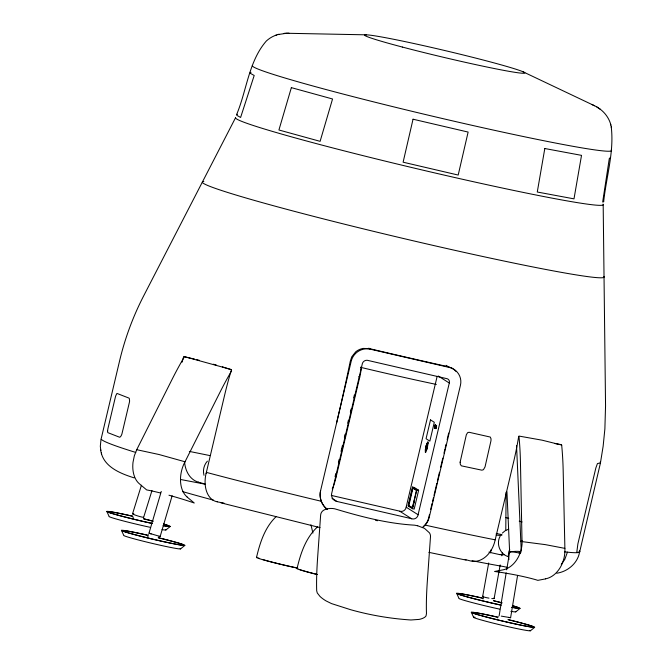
<?xml version="1.0" encoding="UTF-8"?>
<svg xmlns="http://www.w3.org/2000/svg" width="664" height="664" viewBox="0 0 664 664"><rect width="100%" height="100%" fill="white"/><g stroke="black" fill="none" stroke-linecap="round" stroke-linejoin="round"><path stroke-width="1" d="M505.777 530.37L506.101 492.248M425.865 449.677C426.346 451.512 428.197 444.15 427.267 444.009M435.36 425.06L434.455 428.338L435.186 424.952M435.169 427.931C435.211 429.981 436.688 423.922 435.767 425.383M133.041 518.476L133.165 517.065M147.682 537.392L148.354 534.611M434.613 427.06L434.58 427.94M610.174 157.385L610.324 158.107L609.32 158.439L602.671 202.039L603.659 201.715C606.265 176.906 614.258 152.056 611.245 126.924M425.931 449.047L426.753 443.652L425.234 450.225L426.114 448.308L425.973 445.594L426.637 445.751L426.595 444.897M518.642 436.663L518.136 439.734A282.856 211.982 -79.4 0 1 513.504 462.418L494.946 540.903A26.037 19.513 -79.4 0 1 470.095 560.839L465.14 559.536M499.129 615.827L506.192 572.883M506.698 569.82L509.736 551.419L520.036 553.087M508.425 617.412L510.608 617.719L517.522 575.821M422.395 527.54A16.451 16.318 -57.6 0 0 429.135 517.696L460.451 385.228A14.832 14.716 -57.6 0 0 449.503 367.482L370.504 349.231A16.152 16.027 -57.6 0 0 351.165 361.332L320.604 490.613C318.936 497.419 321.633 505.03 327.211 509.271M100.994 439.526L100.314 446.258L100.828 450.59M449.296 383.028L449.428 382.223A3.37 3.337 -57.6 0 0 447.287 378.762L367.267 360.286A4.689 4.648 -57.6 0 0 362.436 363.308L331.543 494.066A6.947 6.897 -57.6 0 0 335.959 501.22L412.709 518.974A4.988 4.947 -57.6 0 0 417.847 515.762L449.296 383.028L438.207 375.998M482.67 596.438L488.687 562.997M490.513 552.871L491.061 549.825M494.165 598.355L500.183 564.915M501.826 555.801L502.374 552.755M600.364 463.331L579.672 551.909L576.775 552.481L577.871 543.949L595.84 467.979L597.442 463.563L600.447 462.908L603.144 446.2L604.879 428.927L605.551 405.795L603.178 204.844M435.285 425.674L435.119 426.479M435.219 427.541L435.526 426.163M434.688 426.67L434.986 425.483M206.114 473.44L224.664 394.964A282.856 186.891 -74.6 0 1 230.599 372.579L231.504 369.599L183.745 356.443L182.849 359.398A282.856 186.891 -74.6 0 0 182.044 362.204M256.495 557.511C259.973 542.737 264.812 527.432 276.108 516.642M297.024 568.674C300.543 553.386 305.797 537.674 317.658 526.726M335.793 473.598L335.079 476.619L336.15 476.868L359.755 377.036A9.437 1.129 -77 0 0 361.1 367.698L360.909 367.217M338.416 462.501L339.13 459.48M341.039 451.412L342.466 445.361M344.375 437.294L345.089 434.273M347.712 423.175L348.426 420.154M350.335 412.087L351.048 409.057M353.671 397.968L354.385 394.939M331.278 495.41L400.774 511.396A4.988 4.947 -57.6 0 0 405.911 508.184L437.119 376.463M412.527 487.085L408.069 505.943L412.394 508.69L414.187 509.105L418.644 490.248L414.319 487.5L412.527 487.085L416.851 489.833L418.644 490.248M408.443 505.445L412.717 507.993L408.443 505.445L412.601 487.874L416.868 490.422M408.841 505.536L412.991 487.965M412.319 507.902L416.477 490.331L412.601 487.874M412.394 508.69L416.851 489.833M412.95 507.014L414.56 500.183M429.492 514.459L428.778 517.472A16.019 14.932 -70.5 0 1 427.267 521.497M430.679 509.429L432.106 503.395M432.579 501.386L433.534 497.361M434.007 495.352L436.862 483.284M437.335 481.276L439.477 472.228M440.664 467.199L442.797 458.152M443.992 453.122L444.938 449.105M567.446 552.141L564.749 559.528L561.246 564.334M151.16 533.964L148.993 533.175L161.261 491.451M159.045 536.255L160.157 536.504L172.134 495.767M579.381 553.129C577.024 563.819 567.396 571.629 556.781 573.231M132.551 513.811L141.424 485.259M143.714 517.131L151.973 490.547M251.033 72.301L250.179 72.584L250.32 73.314L254.196 75.48L240.609 117.462L236.757 115.295L236.608 114.557C246.751 90.611 248.676 61.154 266.397 40.944C269.31 38.321 272.721 36.238 276.456 35.043M426.047 446.955L428.097 442.921M500.116 536.246C495.842 543.816 500.116 554.564 508.607 556.731M509.711 549.452L508.707 552.091L508.334 555.834L508.931 559.553M483.01 598.961L483.525 597.641M497.651 617.885L498.166 616.566M434.97 425.201L435.235 424.769M184.55 462.725L219.95 392.333A282.856 186.891 -74.6 0 1 230.599 372.579L231.612 370.861M332.249 488.87L332.614 488.198A14.019 1.685 -77 0 0 336.15 476.868M207.392 461.14C203.923 464.9 202.644 470.386 204.006 475.299M425.259 524.46L426.155 523.34A16.019 14.932 -70.5 0 0 426.927 522.128M424.811 525.016L434.082 527.083A245.912 10.3 13.3 0 0 487.899 538.38L495.203 539.824M423.275 526.51L423.839 525.963M502.374 533.059L505.271 530.685L508.674 529.15M165.9 529.98L170.15 526.535M180.542 548.904L184.791 545.459M515.737 611.876L519.987 608.431M530.378 630.8L534.628 627.356M277.851 34.594L286.392 33.275M236.608 114.557L237.446 114.283M275.336 35.416L278.955 34.229M545.601 578.884L537.832 580.353L535.798 579.713A208.604 41.218 -1.3 0 0 500.382 572.293L494.564 571.463L502.872 569.886A26.228 19.629 -78.1 0 0 516.758 559.777L518.41 556.955A25.83 19.331 -78.1 0 0 522.078 544.048L520.435 461.596A282.856 211.65 -78.1 0 0 519.215 439.053L518.933 436.057L542.164 440.199L561.669 445.046L561.951 448.042A282.856 211.65 -78.1 0 1 563.172 470.585L564.915 549.692A26.037 19.48 -78.1 0 1 545.601 578.817M520.609 541.251L522.427 540.952M286.757 33.266L366.395 34.835M284.126 33.341L288.981 33.2M522.153 541.625L545.401 544.638L564.881 548.373M564.417 551.809L569.355 552.357A245.912 10.3 13.3 0 0 579.44 551.087M520.111 553.187L519.049 553.021A5.868 1.004 -2.6 0 0 520.9 552.531M501.295 616.117L510.608 617.719M555.038 443.56L561.478 444.664L561.686 445.245M148.993 533.175L160.157 536.504M136.734 449.702L159.061 454.525L185.024 461.779M180.683 479.516L204.52 484.073M217.161 501.835L223.951 503.104M499.926 554.656L490.721 552.606A208.604 8.732 13.3 0 0 488.945 552.099M511.994 607.294L513.778 607.626A31.631 1.328 13.3 0 0 512.658 605.767M511.811 607.328L514.567 607.842A32.619 1.369 13.3 0 0 512.367 605.618M189.34 451.404L209.982 455.595M466.136 560.117L428.902 552.357M509.753 551.444L510.151 551.527M358.676 376.787L359.755 377.036M426.114 448.308L426.786 448.466L426.827 449.32M505.785 517.63L508.724 518.31M321.343 501.287L311.416 498.905A245.912 10.3 13.3 0 1 213.733 474.328L206.371 472.37M320.023 527.623L220.88 502.831M194.494 359.091L184.385 356.792L182.874 359.365A282.723 186.8 -74.6 0 0 172.217 379.119L136.817 449.511L134.344 455.761L132.999 462.385A26.162 17.289 -74.6 0 0 139.382 483.79L146.661 489.916L150.222 490.596A208.604 45.26 26.7 0 1 160.539 493.003M196.486 359.606L199.474 360.369M519.231 521.165L522.095 521.954M198.378 482.18L205.193 484.064M507.371 567.38L503.453 566.525A208.604 8.732 13.3 0 1 472.054 560.698M213.41 364.204L216.398 365.084M222.365 366.835L231.138 369.69M134.219 477.881C120.184 473.507 102.522 466.518 100.637 449.628M375.409 520.119L377.293 520.792M522.759 71.662L594.587 105.775C603.252 109.85 610.033 118.026 611.386 127.629M592.114 104.597L594.587 105.775M446.092 365.316L449.503 367.482M368.802 348.152L370.504 349.231M406.21 507.205L418.146 514.774M399.761 511.238L411.705 518.808M332.058 498.349L337.179 501.594M596.894 107.004L598.222 107.925M599.069 108.456L600.414 109.386M187.099 497.021L194.253 503.013L189.589 501.428A208.604 45.26 26.7 0 0 168.955 495.219M471.307 612.208L473.565 617.205M456.666 593.284L458.915 598.289A29.266 1.228 13.3 0 0 499.71 609.137M121.47 530.312L123.728 535.308A29.266 1.228 13.3 0 0 153.757 543.75A29.266 1.228 13.3 0 0 180.118 548.472M106.829 511.388L109.079 516.385A29.266 1.228 13.3 0 0 149.873 527.241M310.951 524.784L312.918 533.076M610.664 124.351L610.805 125.048M603.51 200.976L603.659 201.715M600.248 461.945L600.447 462.908M579.473 550.937L579.672 551.909M101.401 452.939L101.592 453.894M516.542 445.536L521.248 550.962M506.947 491.783L509.67 552.763A5.868 1.004 -2.6 0 1 513.969 551.469A5.868 1.004 -2.6 0 1 520.9 551.759M611.303 150.022A184.534 7.727 13.3 0 1 433.625 116.457A184.534 7.727 13.3 0 1 252.461 65.504M217.178 501.776A26.037 17.198 -74.6 0 1 206.072 473.44M504.532 554.589A26.037 17.198 -74.6 0 1 499.942 554.589M135.763 452.441A245.912 10.3 13.3 0 1 101.252 438.447L119.553 361.042C124.882 338.524 132.966 316.662 143.565 296.086L235.637 117.57A188.941 7.91 13.3 0 0 421.117 169.735A188.941 7.91 13.3 0 0 603.028 204.105M336.54 423.134A280.457 33.665 -77 0 0 350.285 361.216L351.762 356.817L355.663 351.878A15.438 15.089 -4.9 0 1 363.249 348.417L369.599 348.658L389.154 353.265A234.766 9.827 13.3 0 0 447.793 366.619L451.827 368.022L454.89 370.23A13.994 12.799 73.1 0 1 456.193 371.632M198.395 482.122A26.037 19.513 -79.4 0 1 184.575 461.804M603.866 276.431A206.429 8.64 13.3 0 1 396.35 236.816A206.429 8.64 13.3 0 1 203.831 181.438M213.451 500.158A208.604 8.732 13.3 0 1 182.642 491.609M298.012 568.235A27.631 1.154 13.3 0 1 268.123 561.171A27.631 1.154 13.3 0 1 257.034 557.328M296.949 567.919A25.63 1.071 13.3 0 1 262.429 559.445M259.624 558.524A25.63 1.071 13.3 0 1 258.437 557.959M317.334 574.551A27.631 1.154 13.3 0 1 297.572 568.492M316.911 574.36A25.63 1.071 13.3 0 1 300.161 569.687M448.681 433.061A276.971 33.241 -77 0 1 447.81 436.821M447.594 437.759A276.971 33.241 -77 0 1 447.162 439.643M446.059 444.341A276.971 33.241 -77 0 1 445.179 448.1M436.356 384.423A130.65 5.47 13.3 0 1 360.502 367.3M426.96 443.693A5.536 0.664 -77 0 1 428.064 443.237A5.536 0.664 -77 0 1 426.23 451.196A5.536 0.664 -77 0 1 425.441 450.267M425.641 449.022A5.536 0.664 -77 0 1 425.906 447.652M508.06 619.595A32.619 1.369 13.3 0 1 532.462 627.256A32.619 1.369 13.3 0 1 485.11 616.723L478.927 615.022A32.619 1.369 13.3 0 1 497.046 617.005M529.955 630.368A29.266 1.228 13.3 0 1 517.596 628.742A29.266 1.228 13.3 0 1 485.948 621.263L480.396 619.736A29.266 1.228 13.3 0 1 475.075 617.246M508.234 619.678A31.631 1.328 13.3 0 1 531.507 627.024A31.631 1.328 13.3 0 1 485.65 616.814L479.649 615.163A31.631 1.328 13.3 0 1 497.22 617.088M158.223 537.699A32.619 1.369 13.3 0 1 183.397 545.451A32.619 1.369 13.3 0 1 139.266 535.873A32.619 1.369 13.3 0 1 126.89 530.901L132.402 531.93A32.619 1.369 13.3 0 1 147.2 535.101M158.397 537.782A31.631 1.328 13.3 0 1 182.417 545.21A31.631 1.328 13.3 0 1 139.581 535.906A31.631 1.328 13.3 0 1 127.679 531.109L133.032 532.105A31.631 1.328 13.3 0 1 147.383 535.192M143.665 517.273A5.868 0.556 17.3 0 1 135.805 515.289A5.868 0.556 17.3 0 1 133.813 513.77M163.576 524.02A32.619 1.369 13.3 0 1 163.078 525.647M152.288 523.481A32.619 1.369 13.3 0 1 108.34 512.284A32.619 1.369 13.3 0 1 132.559 516.185M143.573 518.775A32.619 1.369 13.3 0 1 152.77 521.074M165.477 529.548A29.266 1.228 13.3 0 1 162.033 529.615M163.776 524.153A31.631 1.328 13.3 0 1 163.942 525.73M151.865 523.34A31.631 1.328 13.3 0 1 109.253 512.492A31.631 1.328 13.3 0 1 132.742 516.268M143.756 518.858A31.631 1.328 13.3 0 1 153.235 521.248M501.859 535.284A5.868 1.809 0.5 0 1 496.091 534.902M493.825 598.131A5.868 0.647 10.2 0 1 491.775 598.53M488.978 598.148A5.868 0.647 10.2 0 1 483.168 596.189M501.926 534.537A5.868 0.647 10.2 0 1 496.232 533.416M501.187 605.178A32.619 1.369 13.3 0 1 458.019 594.122A32.619 1.369 13.3 0 1 482.396 598.081M493.41 600.671A32.619 1.369 13.3 0 1 501.669 602.729M515.314 611.453A29.266 1.228 13.3 0 1 510.873 611.345M500.797 605.045A31.631 1.328 13.3 0 1 458.94 594.33A31.631 1.328 13.3 0 1 482.579 598.164M493.593 600.762A31.631 1.328 13.3 0 1 502.175 602.912M187.132 496.962A26.037 17.198 -74.6 0 1 184.509 462.7M327.053 509.213A18.418 18.268 -57.6 0 1 320.604 490.613M107.609 431.11L107.668 432.198A5.246 1.013 -77.2 0 0 107.925 432.687L119.603 437.236A5.611 2.017 -77.6 0 0 120.84 436.231L121.039 435.924A4.93 1.776 -77.6 0 0 121.919 433.974L129.364 402.467A3.768 1.353 -77.6 0 0 129.605 400.931L129.306 398.533A4.64 1.668 -77.6 0 0 128.808 398.035L117.171 393.503A5.171 0.996 -77.2 0 0 116.764 393.677L115.752 395.794A4.142 0.797 -77.2 0 0 115.295 397.412L108.091 427.898A4.2 0.805 -77.2 0 0 107.759 429.6L107.609 431.11M460.119 462.185L460.343 464.418L461.397 465.846L481.89 470.178L483.45 469.697L485.035 466.908L490.962 440.78L491.036 438.854L490.281 437.053L469.033 432.264L467.605 432.679L466.344 434.746L460.119 462.185M417.689 525.78L424.487 528.353L429.467 532.868A16.019 9.811 0.4 0 1 430.488 536.761L427.392 580.411A276.971 33.241 -77 0 0 426.479 613.511L426.039 615.893A14.11 5.702 1 0 1 424.611 617.312A13.994 5.652 1 0 1 419.125 619.404L410.941 619.985A234.766 185.43 4.1 0 1 350.7 609.726L331.51 603.593L326.148 600.953A15.438 5.569 27.1 0 1 319.948 596.372L317.276 592.969L316.686 590.802A280.457 33.665 -77 0 1 317.624 557.627L320.629 515.173A18.21 10.35 31.2 0 1 324.621 509.72C327.792 508.383 331.402 508.084 334.764 508.815C360.768 516.617 387.295 523.606 414.577 525.174L417.689 525.78M435.899 428.164L435.916 428.703L436.605 425.566L435.899 428.164M544.804 148.52L537.276 192.02L573.995 198.86L581.523 155.359L544.804 148.52M413.041 119.213L403.114 162.199L458.193 175.055L468.128 132.07L413.041 119.213M430.513 419.889L426.056 438.73L429.857 441.137L434.306 422.296L430.513 419.889M291.355 87.64L278.921 129.995L320.106 141.341L332.548 98.986L291.355 87.64M402.342 47.053A82.286 3.445 13.3 0 0 524.776 73.057A82.286 3.445 13.3 0 0 407.098 42.048A82.286 3.445 13.3 0 0 402.342 47.053"/></g></svg>
